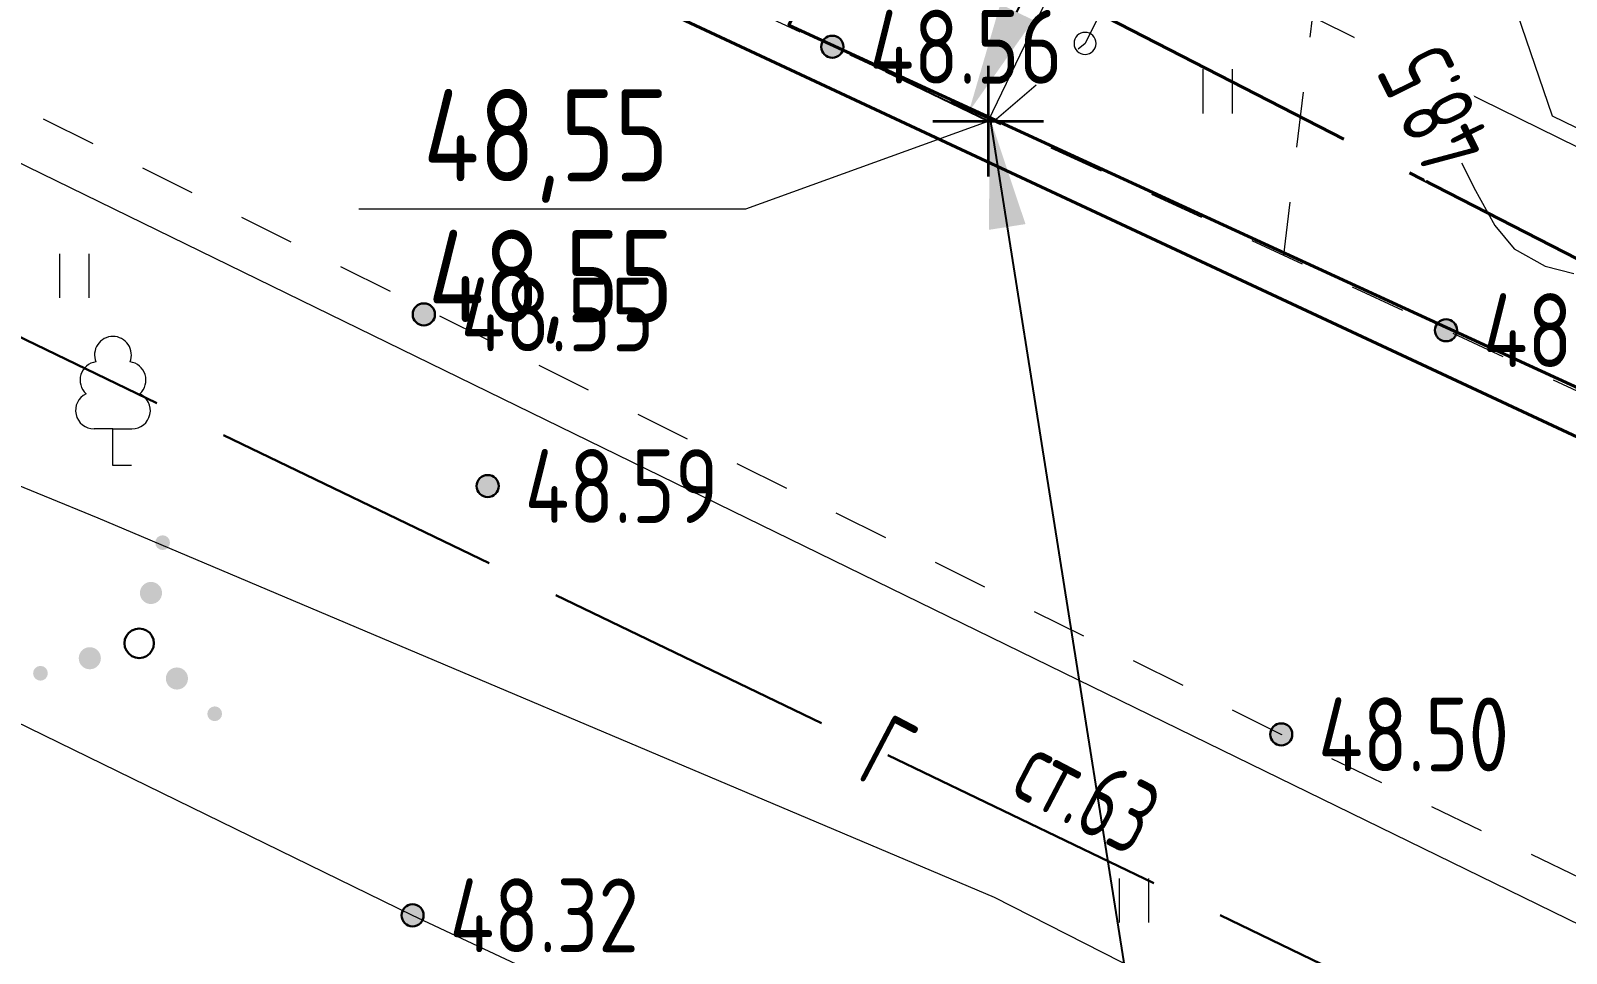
# Model space of a CAD drawing. Extents: x 1098675 to 1099684, y 381052 to 381453.
# Drawn here: x 1099147.91 to 1099168.72, y 381156.61 to 381169.12 of the extents above; entities that cross this region are included whole.
import ezdxf
from ezdxf.enums import TextEntityAlignment as Align

# ---------------------------------------------------------------- set-up
doc = ezdxf.new("R2010")
doc.units = 0
doc.header["$MEASUREMENT"] = 0
doc.set_wipeout_variables(frame=1)
doc.header["$PDMODE"] = 34
doc.header["$PDSIZE"] = -1
for name, pattern in [('500_122_1_1', [10, 8, -2]), ('500_189_2', [3, 1.5, -1.5]), ('CENTER2', [28.575, 19.05, -3.175, 3.175, -3.175]), ('ШТРИХ 4х1', [5, 4, -1])]:
    doc.linetypes.add(name, pattern=pattern)
doc.layers.get('Defpoints').update_dxf_attribs({"color": 252, "linetype": 'CONTINUOUS'})
for name, color, linetype, lineweight in [('Горизонтали', 32, 'CONTINUOUS', 15), ('ГП', 7, 'CONTINUOUS', 20), ('ГП-ВП', 7, 'CONTINUOUS', 20), ('ГП-ВП вар.1', 7, 'CONTINUOUS', 0), ('ГП-площади', 252, 'CONTINUOUS', 0), ('ГП_БЛАГОУСТРОЙСТВО_озеленение', 73, 'CONTINUOUS', 5), ('ГП_БЛАГОУСТРОЙСТВО_проезд', 7, 'CONTINUOUS', 40), ('ГП_ГРАНИЦА_проект работ', 12, 'МИП_Граница_работ', 40), ('ГП_ТЕКСТ_размеры', 7, 'CONTINUOUS', 5), ('Разбивочный Благоустройство', 7, 'CONTINUOUS', 20), ('Съемка', 253, 'CONTINUOUS', 20)]:
    doc.layers.add(name, color=color, linetype=linetype, lineweight=lineweight)
doc.styles.add('GOST 2.304', font='GOST2304A.ttf', dxfattribs={"height": 1.25})
doc.styles.add('TOPO_D431', font='GOST2304A.ttf')
doc.styles.add('txt', font='GOST2304A.ttf')
doc.styles.add('ГОСТ', font='GOST2304A.ttf', dxfattribs={"height": 2.5})
doc.linetypes.add('500_132_1', pattern='A,4,[3,Topography.shx,S=2.5,R=0,X=0,Y=0],4,-2', length=10)
doc.linetypes.add('g5_119_1', pattern='A,4,-1,[31,GUGK_2005.shx,S=0.1,R=0,X=0,Y=0],0.35,[31,GUGK_2005.shx,S=0.08,R=0,X=0,Y=0],3.3,[31,GUGK_2005.shx,S=0.08,R=180,X=0,Y=0],0.35,[31,GUGK_2005.shx,S=0.1,R=180,X=0,Y=0],-1', length=10)
doc.linetypes.add('ЗАБ сетка', pattern='A,2.5,["<",txt,S=1.2,R=90,X=0,Y=0],5,[">",txt,S=1.2,R=90,X=0,Y=-0.6],2.5', length=10)
doc.linetypes.add('КОНТУР', pattern='A,0,-0.5,[133,ltypeshp.shx,S=0.05,R=0,X=-0.5,Y=0],-0.5', length=1)
doc.linetypes.add('МИП_Граница_работ', pattern='A,10,-1.197667,[133,ltypeshp,S=0.35,R=0,X=0,Y=0],-0.044784,[133,ltypeshp,S=0.3,R=0,X=0,Y=0],-0.054403,[133,ltypeshp,S=0.24,R=0,X=0,Y=0],-0.071522,[133,ltypeshp,S=0.17,R=0,X=0,Y=0],-0.071361,[133,ltypeshp,S=0.1,R=0,X=0,Y=0],-1.662597,[133,ltypeshp,S=0.35,R=0,X=0,Y=0],-0.044784,[133,ltypeshp,S=0.3,R=0,X=0,Y=0],-0.054403,[133,ltypeshp,S=0.24,R=0,X=0,Y=0],-0.071522,[133,ltypeshp,S=0.17,R=0,X=0,Y=0],-0.071361,[133,ltypeshp,S=0.1,R=0,X=0,Y=0],-1.655597', length=15.000001)
doc.dimstyles.new('ISO-25', dxfattribs={"dimtxt": 1.5, "dimasz": 1.5, "dimexe": 1.25, "dimexo": 0, "dimtad": 1, "dimtxsty": 'TOPO_D431', "dimcen": 2.5, "dimazin": 0, "dimtfac": 1, "dimtmove": 0, "dimatfit": 3, "dimfxl": 1, "dimarcsym": 0})

# ---------------------------------------------------------------- blocks, each defined once
blk = doc.blocks.new('пересеч.')
at = {"layer": 'ГП-ВП', "color": 7, "lineweight": 35, "flags": 128}
for points in [[(2156188.226, 363937.315), (2156188.226, 363935.815)], [(2156187.476, 363936.565), (2156188.976, 363936.565)]]:
    blk.add_lwpolyline(points, dxfattribs=at)
blk = doc.blocks.new('*D195')
at = {"layer": 'Defpoints', "color": 0, "linetype": 'Continuous', "lineweight": 60, "transparency": 16777216}
for p in [(1099222.661, 381303.002), (1099161.626, 381172.542), (1099158.899, 381170.684), (1099158.183, 381169.199), (1099167.214, 381166.677)]:
    blk.add_point(p, dxfattribs=at)
at = {"layer": 'ГП_ТЕКСТ_размеры', "color": 0, "linetype": 'Continuous', "lineweight": -2, "transparency": 16777216}
blk.add_arc((1099158.899, 381170.684), 3.3, 0.5443, 37.9984, dxfattribs=at)
at = {"layer": 'ГП_ТЕКСТ_размеры', "color": 0, "linetype": 'Continuous', "lineweight": 60, "transparency": 16777216}
for points in [[(1099161.342, 381172.521), (1099161.656, 381172.91), (1099160.331, 381173.656)], [(1099162.442, 381170.66), (1099161.955, 381170.769), (1099161.871, 381169.251)]]:
    blk.add_solid(points, dxfattribs=at)
at = {"layer": 'ГП_ТЕКСТ_размеры', "color": 0, "linetype": 'Continuous', "lineweight": 30, "transparency": 16777216, "insert": (1099163.479, 381172.078), "char_height": 1.5, "attachment_point": 5, "rotation": 286.9261, "style": 'TOPO_D431'}
blk.add_mtext('90,00°', dxfattribs=at)
blk = doc.blocks.new('*D249')
at = {"layer": 'Defpoints', "color": 0, "linetype": 'Continuous', "lineweight": 60, "transparency": 16777216}
for p in [(1099163.834, 381174.684), (1099164.096, 381174.558), (1099160.886, 381167.897)]:
    blk.add_point(p, dxfattribs=at)
at = {"layer": 'Разбивочный Благоустройство', "color": 0, "linetype": 'Continuous', "lineweight": -2, "transparency": 16777216}
for p, q in [((1099164.096, 381174.558), (1099162.708, 381175.227)), ((1099161.275, 381169.374), (1099163.183, 381173.333)), ((1099160.886, 381167.897), (1099159.498, 381168.566))]:
    blk.add_line(p, q, dxfattribs=at)
at = {"layer": 'Разбивочный Благоустройство', "color": 0, "linetype": 'Continuous', "lineweight": 60, "transparency": 16777216}
for points in [[(1099162.957, 381173.441), (1099163.408, 381173.224), (1099163.834, 381174.684)], [(1099161.05, 381169.483), (1099161.5, 381169.266), (1099160.624, 381168.023)]]:
    blk.add_solid(points, dxfattribs=at)
at = {"layer": 'Разбивочный Благоустройство', "color": 0, "linetype": 'Continuous', "lineweight": 20, "transparency": 16777216, "insert": (1099160.293, 381170.765), "char_height": 1.5, "attachment_point": 5, "rotation": 64.2714, "style": 'TOPO_D431'}
blk.add_mtext('7,4', dxfattribs=at)
blk = doc.blocks.new('Съемка')
at = {"layer": 'Съемка', "linetype": 'Continuous', "lineweight": -2}
h = blk.add_hatch(color=8, dxfattribs=at)
h.dxf.hatch_style = 1
edge = h.paths.add_edge_path()
edge.add_arc((1099158.773, 381168.905), 0.15, 0, 360)
h = blk.add_hatch(color=8, dxfattribs=at)
h.dxf.hatch_style = 1
edge = h.paths.add_edge_path()
edge.add_arc((1099153.236, 381165.276), 0.15, 0, 360)
h = blk.add_hatch(color=8, dxfattribs=at)
h.dxf.hatch_style = 1
edge = h.paths.add_edge_path()
edge.add_arc((1099167.093, 381165.062), 0.15, 0, 360)
h = blk.add_hatch(color=8, dxfattribs=at)
h.dxf.hatch_style = 1
edge = h.paths.add_edge_path()
edge.add_arc((1099154.102, 381162.949), 0.15, 0, 360)
h = blk.add_hatch(color=8, dxfattribs=at)
h.dxf.hatch_style = 1
edge = h.paths.add_edge_path()
edge.add_arc((1099164.859, 381159.582), 0.15, 0, 360)
h = blk.add_hatch(color=8, dxfattribs=at)
h.dxf.hatch_style = 1
edge = h.paths.add_edge_path()
edge.add_arc((1099153.083, 381157.129), 0.15, 0, 360)
at = {"layer": 'Съемка', "color": 8, "linetype": 'Continuous', "lineweight": 20}
for p, q in [((1099148.3, 381165.5), (1099148.3, 381166.1)), ((1099148.7, 381165.5), (1099148.7, 381166.1)), ((1099162.665, 381157.03), (1099162.665, 381157.63)), ((1099163.065, 381157.03), (1099163.065, 381157.63))]:
    blk.add_line(p, q, dxfattribs=at)
at = {"layer": 'Съемка', "color": 8, "linetype": '500_132_1', "ltscale": 0.5, "flags": 128}
blk.add_lwpolyline([(1099228.362, 381140.059), (1099211.017, 381148.004), (1099203.987, 381150.288), (1099122.506, 381190.334)], dxfattribs=at)
at = {"layer": 'Съемка', "color": 8, "linetype": '500_122_1_1', "lineweight": 40, "ltscale": 0.5, "flags": 128}
blk.add_lwpolyline([(1099227.981, 381135.682), (1099160.422, 381170.365), (1099128.223, 381185.988)], dxfattribs=at)
at = {"layer": 'Съемка', "color": 8, "linetype": '500_189_2', "ltscale": 0.5, "flags": 128}
for points in [[(1099127.562, 381182.974), (1099150.453, 381172.748), (1099167.093, 381165.062), (1099172.228, 381162.682), (1099193.85, 381152.992), (1099206.408, 381147.072), (1099216.745, 381142.233, 0.023125), (1099222.85, 381140.559)], [(1099213.372, 381133.911, 0.016842), (1099209.611, 381138.606), (1099208.971, 381139.247), (1099198.597, 381144.285), (1099186.273, 381149.338), (1099177.546, 381153.484), (1099164.859, 381159.582), (1099141.557, 381171.17), (1099125.341, 381178.875)]]:
    blk.add_lwpolyline(points, format="xyb", dxfattribs=at)
at = {"layer": 'Съемка', "color": 8, "linetype": 'g5_119_1', "flags": 128}
blk.add_lwpolyline([(1099215.912, 381151.115), (1099200.716, 381141.46), (1099118.993, 381181.382)], dxfattribs=at)
at = {"layer": 'Съемка', "color": 8, "linetype": 'ШТРИХ 4х1', "lineweight": 30, "flags": 128}
blk.add_lwpolyline([(1099123.492, 381176.662), (1099202.809, 381138.448), (1099209.2, 381129.074)], dxfattribs=at)
at = {"layer": 'Съемка', "color": 8, "linetype": '500_189_2', "ltscale": 0.5, "flags": 128}
for points in [[(1099164.047, 381173.697), (1099163.607, 381171.765), (1099162.2, 381168.95), (1099160.964, 381167.893)], [(1099167.439, 381172.027), (1099165.97, 381170.059), (1099165.279, 381169.296), (1099164.888, 381166.08)]]:
    blk.add_lwpolyline(points, dxfattribs=at)
at = {"layer": 'Съемка', "color": 8, "ltscale": 0.5, "flags": 128}
blk.add_lwpolyline([(1099158.081, 381173.328), (1099158.201, 381173.283), (1099158.461, 381173.191), (1099158.901, 381173.05), (1099159.564, 381172.852), (1099160.483, 381172.583), (1099161.458, 381172.284), (1099162.445, 381171.946), (1099163.397, 381171.562), (1099164.269, 381171.123), (1099165.014, 381170.623), (1099165.709, 381169.952), (1099166.281, 381169.196), (1099166.752, 381168.413), (1099167.141, 381167.661), (1099167.468, 381166.998), (1099167.753, 381166.48), (1099168.017, 381166.165), (1099168.437, 381165.93), (1099168.826, 381165.833)], dxfattribs=at)
at = {"layer": 'Съемка', "color": 8, "linetype": 'ЗАБ сетка', "lineweight": 9, "ltscale": 0.5, "flags": 128}
blk.add_lwpolyline([(1099150.035, 381101.466), (1099185.234, 381123.378), (1099196.897, 381130.388), (1099196.897, 381134.646), (1099185.823, 381141.412), (1099160.427, 381153.679), (1099153.083, 381157.129), (1099121.704, 381172.466)], dxfattribs=at)
at = {"layer": 'Съемка', "color": 8, "linetype": 'КОНТУР', "flags": 128}
for points in [[(1099168.621, 381171.398), (1099168.059, 381169.358), (1099168.532, 381167.968), (1099175.606, 381164.529), (1099178.834, 381163.168), (1099181.727, 381161.716), (1099186.574, 381159.605), (1099188.173, 381158.81), (1099201.661, 381151.629), (1099204.287, 381150.937), (1099208.236, 381149.443), (1099213.086, 381149.088), (1099216.831, 381150.114)], [(1099129.716, 381090.744), (1099140.931, 381088.968), (1099153.924, 381097.154), (1099181.814, 381115.625), (1099191.16, 381121.886), (1099200.693, 381128.989), (1099198.917, 381135.718), (1099195.535, 381139.509), (1099191.047, 381142.518), (1099188.188, 381143.11), (1099185.504, 381144.29), (1099177.398, 381149.007), (1099160.973, 381157.371), (1099148.823, 381162.512), (1099145.178, 381164.007), (1099142.655, 381164.007)]]:
    blk.add_lwpolyline(points, dxfattribs=at)
at = {"layer": 'Съемка', "color": 8, "linetype": 'Continuous', "lineweight": 20, "flags": 128}
for points in [[(1099162.05, 381168.95, 1), (1099162.35, 381168.95, 1)], [(1099166.943, 381165.062, 1), (1099167.243, 381165.062, 1)], [(1099153.952, 381162.949, 1), (1099154.252, 381162.949, 1)], [(1099164.709, 381159.582, 1), (1099165.009, 381159.582, 1)], [(1099152.933, 381157.129, 1), (1099153.233, 381157.129, 1)]]:
    blk.add_lwpolyline(points, format="xyb", close=True, dxfattribs=at)
at = {"layer": 'Съемка', "color": 8, "linetype": 'Continuous', "lineweight": 15}
for points in [[(1099163.8, 381168), (1099163.8, 381168.6)], [(1099164.2, 381168), (1099164.2, 381168.6)]]:
    blk.add_lwpolyline(points, dxfattribs=at)
at = {"layer": 'Съемка', "color": 8, "linetype": 'Continuous', "lineweight": 20, "flags": 128}
blk.add_lwpolyline([(1099149.022, 381163.725), (1099149.279, 381163.725, 0.798042), (1099149.387, 381164.201, 0.636328), (1099149.253, 381164.633, 0.533064), (1099149.022, 381164.978, 0.533064), (1099148.791, 381164.633, 0.636328), (1099148.657, 381164.201, 0.798042), (1099148.765, 381163.725)], format="xyb", dxfattribs=at)
for points in [[(1099149.022, 381163.725), (1099148.765, 381163.725)], [(1099149.272, 381163.228), (1099149.022, 381163.228), (1099149.022, 381163.725)]]:
    blk.add_lwpolyline(points, dxfattribs=at)
at = {"layer": 'Съемка', "color": 8, "linetype": 'Continuous', "lineweight": -2}
for centre in [(1099158.773, 381168.905), (1099153.236, 381165.276), (1099167.093, 381165.062), (1099154.102, 381162.949), (1099164.859, 381159.582), (1099153.083, 381157.129)]:
    blk.add_circle(centre, 0.15, dxfattribs=at)
at = {"layer": 'Съемка', "color": 8, "linetype": 'Continuous', "lineweight": 30, "style": 'ГОСТ'}
for s, p in [('48.56', (1099159.273, 381168.405)), ('48.55', (1099153.736, 381164.776)), ('48.54', (1099167.593, 381164.562)), ('48.59', (1099154.602, 381162.449)), ('48.50', (1099165.359, 381159.082)), ('48.32', (1099153.583, 381156.629))]:
    blk.add_text(s, height=1, dxfattribs=at).set_placement(p)
at = {"layer": 'Съемка', "color": 8, "style": 'ГОСТ', "width": 0.8}
for s, p in [('Г', (1099159.523, 381159.329)), ('ст.63', (1099162.232, 381158.791))]:
    blk.add_text(s, height=1, rotation=332.3351, dxfattribs=at).set_placement(p, align=Align.MIDDLE_CENTER)
at = {"color": 7, "true_color": 0xffffff}
blk.add_wipeout([(1099166.811, 381167.086), (1099165.746, 381169.246), (1099166.733, 381169.732), (1099167.797, 381167.573)], dxfattribs=at).dxf.layer = 'Съемка'
at = {"color": 8, "linetype": 'Continuous', "lineweight": -2}
blk.add_wipeout([(1099149.578, 381160.818), (1099149.571, 381160.87), (1099149.551, 381160.918), (1099149.52, 381160.96), (1099149.478, 381160.991), (1099149.43, 381161.011), (1099149.378, 381161.018), (1099149.326, 381161.011), (1099149.278, 381160.991), (1099149.237, 381160.96), (1099149.205, 381160.918), (1099149.185, 381160.87), (1099149.178, 381160.818), (1099149.185, 381160.767), (1099149.205, 381160.718), (1099149.237, 381160.677), (1099149.278, 381160.645), (1099149.326, 381160.625), (1099149.378, 381160.618), (1099149.43, 381160.625), (1099149.478, 381160.645), (1099149.52, 381160.677), (1099149.551, 381160.718), (1099149.571, 381160.767)], dxfattribs=at).dxf.layer = 'Съемка'
at = {"layer": 'Съемка', "linetype": 'Continuous', "lineweight": -2}
h = blk.add_hatch(color=8, dxfattribs=at)
edge = h.paths.add_edge_path()
edge.add_arc((1099150.401, 381159.862), 0.1, 0, 360)
edge = h.paths.add_edge_path()
edge.add_arc((1099149.695, 381162.182), 0.1, 0, 360)
edge = h.paths.add_edge_path()
edge.add_arc((1099148.039, 381160.411), 0.1, 0, 360)
h = blk.add_hatch(color=8, dxfattribs=at)
edge = h.paths.add_edge_path()
edge.add_arc((1099149.537, 381161.5), 0.15, 0, 360)
edge = h.paths.add_edge_path()
edge.add_arc((1099148.708, 381160.615), 0.15, 0, 360)
edge = h.paths.add_edge_path()
edge.add_arc((1099149.889, 381160.34), 0.15, 0, 360)
at = {"layer": 'Съемка', "color": 8, "linetype": 'Continuous', "lineweight": -2, "flags": 128}
blk.add_lwpolyline([(1099149.578, 381160.818), (1099149.571, 381160.87), (1099149.551, 381160.918), (1099149.52, 381160.96), (1099149.478, 381160.991), (1099149.43, 381161.011), (1099149.378, 381161.018), (1099149.326, 381161.011), (1099149.278, 381160.991), (1099149.237, 381160.96), (1099149.205, 381160.918), (1099149.185, 381160.87), (1099149.178, 381160.818), (1099149.185, 381160.767), (1099149.205, 381160.718), (1099149.237, 381160.677), (1099149.278, 381160.645), (1099149.326, 381160.625), (1099149.378, 381160.618), (1099149.43, 381160.625), (1099149.478, 381160.645), (1099149.52, 381160.677), (1099149.551, 381160.718), (1099149.571, 381160.767)], close=True, dxfattribs=at)
at = {"layer": 'Съемка', "color": 8, "linetype": 'Continuous', "lineweight": 30, "style": 'ГОСТ', "width": 0.8}
blk.add_text('48.5', height=1, rotation=116.237, dxfattribs=at).set_placement((1099167.304, 381167.329), align=Align.MIDDLE_LEFT)
at = {"color": 7, "true_color": 0xffffff}
blk.add_wipeout([(1099166.811, 381167.086), (1099165.746, 381169.246), (1099166.733, 381169.732), (1099167.797, 381167.573)], dxfattribs=at).translate(0, 0, -2).dxf.layer = 'Горизонтали'
at = {"layer": 'Съемка', "color": 8, "linetype": 'Continuous', "lineweight": 30, "style": 'ГОСТ', "width": 0.8}
blk.add_text('48.5', height=1, rotation=116.237, dxfattribs=at).set_placement((1099167.304, 381167.329, -2), align=Align.MIDDLE_LEFT)

msp = doc.modelspace()

# ---------------------------------------------------------------- block references
at = {"layer": 'Съемка', "color": 6, "lineweight": 30}
msp.add_blockref('Съемка', (0, 0), dxfattribs=at)

# ---------------------------------------------------------------- next in the draw order: hatches: boundary and pattern name
at = {"layer": 'ГП_БЛАГОУСТРОЙСТВО_озеленение', "linetype": 'Continuous'}
h = msp.add_hatch(dxfattribs=at)
h.set_pattern_fill('ANSI38', color=256, scale=3)
h.set_pattern_definition([(45, (248.8861, -117.7873), (-0.26516504294, 0.26516504294), []), (135, (248.8861, -117.7873), (-0.79549512883, 0.26516504294), [0.9375, -0.5625])])
h.paths.add_polyline_path([(1099155.165, 381170.672), (1099156.839, 381169.866), (1099218.493, 381297.768), (1099216.33, 381298.81)])
edge = h.paths.add_edge_path()
edge.add_arc((1099183.797, 381173.929), 12, 153.9905, 228.9341, ccw=False)
edge.add_line((1099173.013, 381179.191), (1099228.835, 381292.782))
edge.add_line((1099228.835, 381292.782), (1099226.59, 381293.872))
edge.add_line((1099226.59, 381293.872), (1099171.657, 381179.832))
edge.add_arc((1099183.794, 381173.929), 13.497, 154.0632, 236.4795)
edge.add_arc((1099183.794, 381173.929), 13.497, 236.4788, 244.5481)
edge.add_arc((1099045.954, 381235.282), 151.138, 330.88404, 331.44895)
edge.add_arc((1099181.96, 381171.053), 8.64, 225.5905, 247.9209, ccw=False)

# ---------------------------------------------------------------- next in the draw order: linework, layer by layer
at = {"layer": 'ГП', "color": 7, "linetype": 'CENTER2', "lineweight": 13, "ltscale": 0.2}
msp.add_line((1099160.886, 381167.897), (1099233.095, 381317.744), dxfattribs=at)
at = {"layer": 'ГП-ВП', "color": 7, "linetype": 'CENTER2', "lineweight": 13, "ltscale": 0.2}
msp.add_line((1099160.886, 381167.897), (1099225.363, 381301.7), dxfattribs=at)
at = {"layer": 'ГП-ВП', "color": 0, "linetype": 'ByBlock', "lineweight": 18}
for points in [[(1099157.603, 381166.709), (1099160.886, 381167.897)], [(1099152.355, 381166.709), (1099157.603, 381166.709)]]:
    msp.add_lwpolyline(points, dxfattribs=at)
at = {"layer": 'ГП-ВП вар.1', "color": 7, "lineweight": 35, "flags": 128}
for points in [[(1099160.886, 381168.647), (1099160.886, 381167.147)], [(1099160.136, 381167.897), (1099161.636, 381167.897)]]:
    msp.add_lwpolyline(points, dxfattribs=at)
at = {"layer": 'ГП-ВП вар.1', "color": 0, "linetype": 'ByBlock', "lineweight": 18}
for points in [[(1099157.603, 381166.709), (1099160.886, 381167.897)], [(1099152.355, 381166.709), (1099157.603, 381166.709)]]:
    msp.add_lwpolyline(points, dxfattribs=at)
at = {"layer": 'ГП-площади', "color": 1, "linetype": 'Continuous', "lineweight": 40}
msp.add_lwpolyline([(1099229.249, 381303.047), (1099170.317, 381180.507, 0.416949), (1099177.302, 381160.408), (1099177.302, 381160.408), (1099158.184, 381169.199), (1099222.661, 381303.002)], format="xyb", dxfattribs=at)
at = {"layer": 'ГП_БЛАГОУСТРОЙСТВО_проезд', "linetype": 'Continuous'}
msp.add_lwpolyline([(1099158.183, 381169.199), (1099177.302, 381160.408)], dxfattribs=at)
at = {"layer": 'ГП_ГРАНИЦА_проект работ', "linetype": 'МИП_Граница_работ', "ltscale": 0.4}
msp.add_lwpolyline([(1099190.569, 381245.96), (1099154.333, 381170.404), (1099177.638, 381159.522), (1099179.439, 381163.057, -0.36515), (1099173.854, 381178.786), (1099228.953, 381292.771)], format="xyb", dxfattribs=at)
at = {"layer": 'ГП_ТЕКСТ_размеры', "linetype": 'Continuous', "lineweight": 9}
msp.add_line((1099216.724, 381142.28), (1099158.183, 381169.199), dxfattribs=at)
at = {"layer": 'ГП_ТЕКСТ_размеры', "linetype": 'Continuous', "lineweight": 25, "ltscale": 0.5}
msp.add_line((1099160.909, 381167.946), (1099163.248, 381153.186), dxfattribs=at)
msp.add_solid([(1099160.909, 381167.946), (1099161.392, 381166.501), (1099160.896, 381166.423)], dxfattribs=at)

# ---------------------------------------------------------------- next in the draw order: block references
at = {"layer": 'ГП-ВП', "color": 2, "lineweight": 20}
msp.add_blockref('пересеч.', (-1057027.34, 17231.332), dxfattribs=at)
at = {"layer": 'ГП-ВП вар.1', "color": 2, "lineweight": 20}
msp.add_blockref('пересеч.', (-1057027.34, 17231.332), dxfattribs=at)

# ---------------------------------------------------------------- next in the draw order: texts
at = {"layer": 'ГП-ВП', "color": 1, "lineweight": 20, "insert": (1099153.228, 381168.33), "char_height": 1.25, "width": 4.51737, "attachment_point": 1, "style": 'GOST 2.304'}
msp.add_mtext('48,55', dxfattribs=at)
at = {"layer": 'ГП-ВП', "lineweight": 20, "insert": (1099153.294, 381166.421), "char_height": 1.25, "width": 4.51737, "attachment_point": 1, "style": 'GOST 2.304'}
msp.add_mtext('48,55', dxfattribs=at)
at = {"layer": 'ГП-ВП вар.1', "color": 1, "lineweight": 20, "insert": (1099153.228, 381168.33), "char_height": 1.25, "width": 4.51737, "attachment_point": 1, "style": 'GOST 2.304'}
msp.add_mtext('48,55', dxfattribs=at)
at = {"layer": 'ГП-ВП вар.1', "lineweight": 20, "insert": (1099153.294, 381166.421), "char_height": 1.25, "width": 4.51737, "attachment_point": 1, "style": 'GOST 2.304'}
msp.add_mtext('48,55', dxfattribs=at)

# ---------------------------------------------------------------- next in the draw order: dimensions: what is measured, and where the dimension line sits
at = {"layer": 'ГП_ТЕКСТ_размеры', "color": 7, "linetype": 'Continuous', "lineweight": 30}
dim = msp.add_angular_dim_2l(base=(1099161.626, 381172.542), line1=((1099222.661, 381303.002), (1099158.183, 381169.199)), line2=((1099167.214, 381166.677), (1099158.899, 381170.684)), dimstyle='ISO-25', dxfattribs=at)
dim.commit()
dim.dimension.update_dxf_attribs({"geometry": '*D195', "text_midpoint": (1099162.056, 381171.644), "dimtype": 162})
at = {"layer": 'Разбивочный Благоустройство', "color": 7, "linetype": 'Continuous', "lineweight": 20}
dim = msp.add_linear_dim(base=(1099163.834, 381174.684), p1=(1099160.886, 381167.897), p2=(1099164.096, 381174.558), angle=64.2714, text='7,4', dimstyle='ISO-25', dxfattribs=at)
dim.commit()
dim.dimension.update_dxf_attribs({"geometry": '*D249', "text_midpoint": (1099161.634, 381170.119), "dimtype": 161})

doc.saveas('drawing.dxf')
